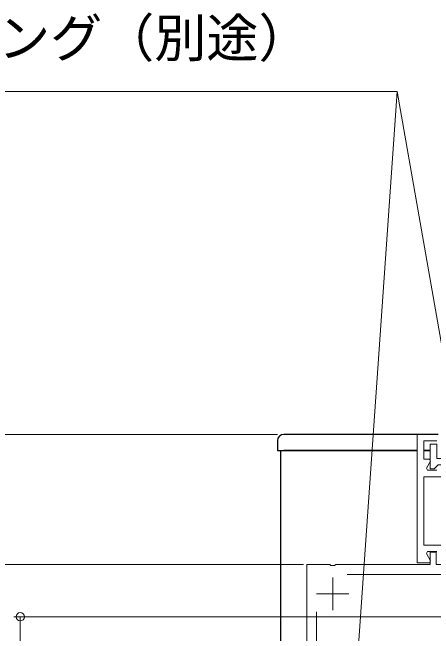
# Model space of a CAD drawing. Units: millimetres, scale not verified. Extents: x -525 to 525, y -783 to 779.
# Drawn here: x -410.2 to -345.5, y 493.6 to 589 of the extents above; entities that cross this region are included whole.
import ezdxf
from ezdxf.enums import TextEntityAlignment as Align

# ---------------------------------------------------------------- set-up
doc = ezdxf.new("R2010")
doc.units = ezdxf.units.MM
doc.header["$LTSCALE"] = 4
doc.layers.add('0-2_YKK_11', color=7, linetype='Continuous', lineweight=18)
doc.layers.add('0-7_YKK_D', color=6, linetype='Continuous', lineweight=18)
doc.layers.add('0-4_YKK_12', color=2, linetype='Continuous')
doc.layers.add('0-5_YKK_13', color=4, linetype='Continuous')
doc.styles.add('ＭＳ ゴシック', font='')
doc.styles.get('ＭＳ ゴシック').set_extended_font_data('MS Gothic')

msp = doc.modelspace()

# ---------------------------------------------------------------- linework, layer by layer
at = {"layer": '0-2_YKK_11', "color": 30}
for p, q in [((-361, 502.2), (-361, 497.2)), ((-363.5, 499.7), (-358.5, 499.7)), ((-363.5, 471.137), (-363.5, 496.978))]:
    msp.add_line(p, q, dxfattribs=at)
for points in [[(-345, 506.2), (-346.415, 506.2), (-346.589, 505.9), (-345.954, 504.8), (-346.127, 504.5), (-348, 504.5), (-348, 524.2), (-345, 524.2)], [(-358.773, 502.7), (-339.2, 502.7), (-339.2, 500.7), (-338, 500.7), (-338, 520.5), (-345, 520.5), (-345, 522.7), (-346, 522.7), (-346, 518.9), (-345.4, 518.9), (-345.1, 519.2), (-344.8, 519.5), (-339.2, 519.5), (-339.2, 504.2), (-345.1, 504.2), (-345.1, 506.1), (-346, 506.1), (-346, 504.2), (-360.542, 504.2), (-360.725, 504.08), (-361.275, 504.08), (-361.458, 504.2), (-365, 504.2), (-365, 464.2)], [(-345, 523.2), (-347, 523.2), (-347, 520.4), (-346.127, 520.4), (-345.954, 520.1), (-346.589, 519), (-346.415, 518.7), (-345, 518.7)], [(-344.265, 517.7), (-347, 517.7), (-347, 507.2), (-344.265, 507.2)]]:
    msp.add_lwpolyline(points, dxfattribs=at)
at = {"layer": '0-4_YKK_12'}
for p, q in [((-369, 521.7), (-369, 257.7)), ((-369, 521.7), (-348, 521.7)), ((-347, 521.7), (-346, 521.7))]:
    msp.add_line(p, q, dxfattribs=at)
at = {"layer": '0-5_YKK_13'}
for p, q in [((-344.819, 524.2), (-368.487, 524.2)), ((-348, 521.7), (-368.5, 521.7)), ((-346, 521.7), (-347, 521.7))]:
    msp.add_line(p, q, dxfattribs=at)
msp.add_lwpolyline([(-369.487, 523.209), (-369.5, 521.7), (-368.5, 521.7)], dxfattribs=at)
msp.add_arc((-368.487, 523.2), 1, 90, 179.5, dxfattribs=at)
at = {"layer": '0-7_YKK_D'}
for p, q in [((-369.487, 524.2), (-450.004, 524.2)), ((-365.5, 504.2), (-450.004, 504.2)), ((-365.5, 504.2), (-450.004, 504.2)), ((-339, 496.2), (-410.004, 496.2)), ((-409.004, 466.2), (-409.004, 496.2))]:
    msp.add_line(p, q, dxfattribs=at)
for points in [[(-341.724, 523.597), (-342.166, 526.108), (-351.11, 576.828), (-436.123, 576.828)], [(-359.282, 459.963), (-359.104, 462.506), (-351.11, 576.828)]]:
    msp.add_lwpolyline(points, dxfattribs=at)
msp.add_circle((-409.004, 496.2), 0.637, dxfattribs=at)

# ---------------------------------------------------------------- texts
at = {"layer": '0-7_YKK_D', "style": 'ＭＳ ゴシック'}
msp.add_text('シーリング（別途）', height=5.865, dxfattribs=at).set_placement((-436.409, 580.374), align=Align.BOTTOM_LEFT)

doc.saveas('drawing.dxf')
